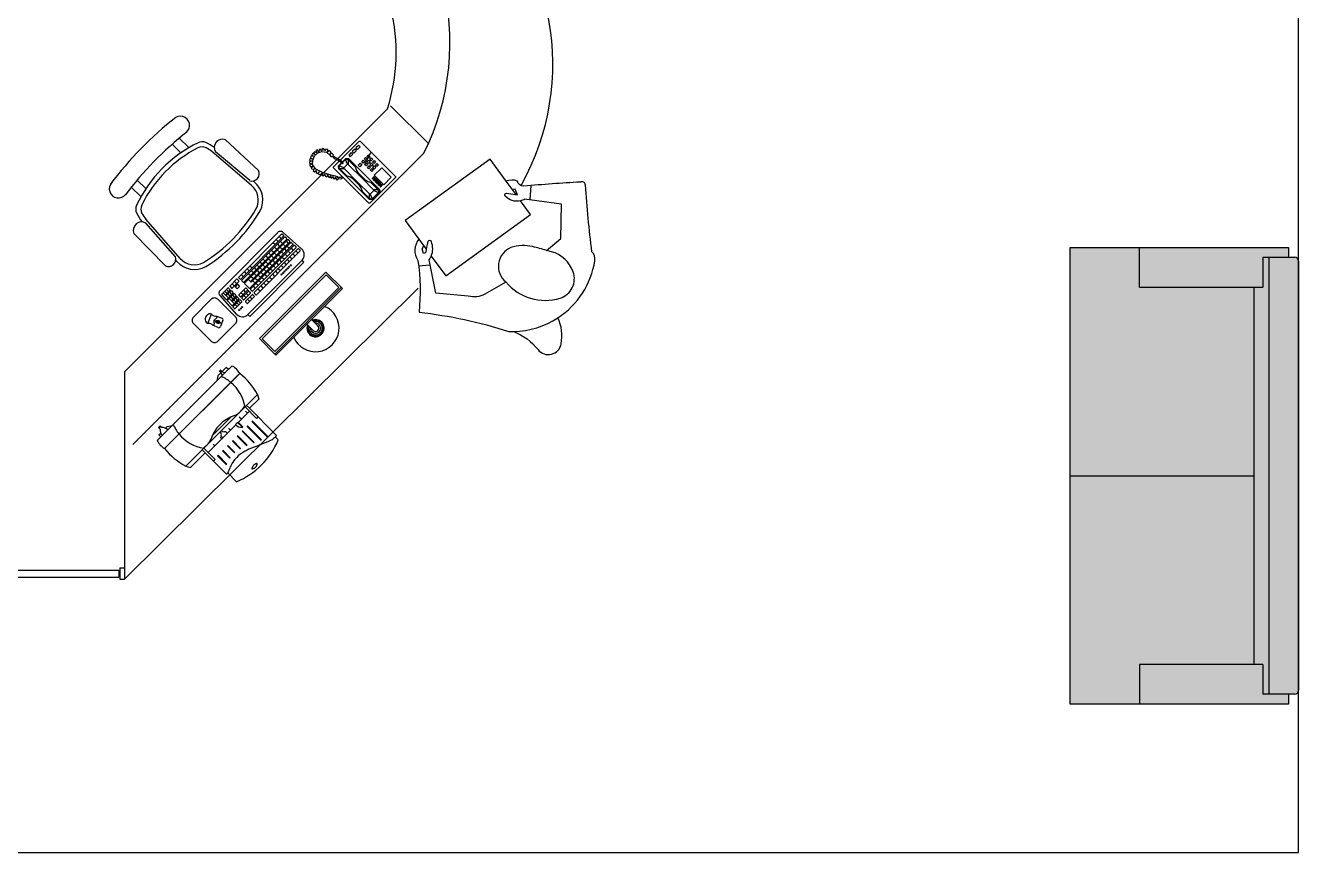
# Model space of a CAD drawing. Header units: inches. Extents: x -55 to 600, y -103 to 167.
# Drawn here: x 424.05 to 429.63, y 40.9 to 44.52 of the extents above; entities that cross this region are included whole.
import ezdxf

# ---------------------------------------------------------------- set-up
doc = ezdxf.new("R2010")
doc.units = ezdxf.units.IN
doc.header["$MEASUREMENT"] = 0
for name, color, linetype in [('AI-Hatch mob', 254, 'Continuous'), ('AI-Mob', 2, 'Continuous'), ('ARREDI_attrezzature', 175, 'Continuous')]:
    doc.layers.add(name, color=color, linetype=linetype)

# ---------------------------------------------------------------- blocks, each defined once
blk = doc.blocks.new('SOF200X100')
at = {"layer": 'AI-Hatch mob'}
for color, points in [(31, [(0.1304, 0.9565), (0.0174, 0.9565, 0.414214), (0, 0.9391), (0, -0.9391, 0.414214), (0.0174, -0.9565), (0.1304, -0.9565)]), (31, [(0.6957, 1), (0.0435, 1), (0.0435, 0.9565), (0.1565, 0.9565), (0.1565, 0.8261), (0.6957, 0.8261)]), (31, [(0.1957, 0.8261), (0.1565, 0.8261), (0.1565, 0.9565), (0.1304, 0.9565), (0.1304, -0.9565), (0.1565, -0.9565), (0.1565, -0.8261), (0.1957, -0.8261)]), (254, [(1, 0.8261), (1, 1), (0.6957, 1), (0.6957, 0.8261), (0.1957, 0.8261), (0.1957, 0), (1, 0)]), (254, [(1, 0), (0.1957, 0), (0.1957, -0.8261), (0.6957, -0.8261), (0.6957, -1), (1, -1), (1, -0.8261)]), (31, [(0.6957, -0.8261), (0.1565, -0.8261), (0.1565, -0.9565), (0.0435, -0.9565), (0.0435, -1), (0.6957, -1)])]:
    blk.add_hatch(color=color, dxfattribs=at).paths.add_polyline_path(points)
for p, q in [((0.0174, 0.9565), (0.1565, 0.9565)), ((0.0435, 0.9565), (0.0435, 1)), ((0.0435, 1), (1, 1)), ((0.1304, -0.9565), (0.1304, 0.9565)), ((0.1565, 0.8261), (0.1565, 0.9565)), ((0.6957, 0.8261), (0.6957, 1)), ((1, 1), (1, 0.8261)), ((0, -0.9391), (0, 0.9391)), ((0.1565, 0.8261), (0.6957, 0.8261)), ((0.1957, -0.8261), (0.1957, 0.8261)), ((1, 0.8261), (1, -0.8261)), ((1, 0), (0.1957, 0)), ((0.1565, -0.9565), (0.1565, -0.8261)), ((0.6957, -0.8261), (0.1565, -0.8261)), ((0.6957, -0.8261), (0.6957, -1)), ((1, -0.8261), (1, -1)), ((0.1565, -0.9565), (0.0174, -0.9565)), ((0.0435, -1), (0.0435, -0.9565)), ((1, -1), (0.0435, -1))]:
    blk.add_line(p, q)
for centre, start, end in [((0.0174, 0.9391), 90, 180), ((0.0174, -0.9391), 180, 270)]:
    blk.add_arc(centre, 0.0174, start, end)
blk = doc.blocks.new('hgfhgd')
at = {"layer": 'ARREDI_attrezzature', "linetype": 'ByBlock'}
h = blk.add_hatch(dxfattribs=at)
h.set_pattern_fill('HEX', color=256, scale=0.01907, angle=405, style=0)
h.set_pattern_definition([(90.04306, (319.247928, -13.3651094), (0.0041287445, 3.1028e-06), [0.0023837324, -0.0047674648]), (330.04306, (319.247928, -13.3651094), (-0.0020616851, -0.003577149), [0.0023837324, -0.0047674648]), (30.04306, (319.2479264, -13.3627257), (0.0020670594, -0.0035740462), [0.0023837324, -0.0047674648])])
edge = h.paths.add_edge_path()
edge.add_line((314.4241, -3.4693), (314.4301, -3.4753))
edge.add_ellipse((314.4589, -3.4834), major_axis=(-0.0211, -0.0211), ratio=1, start_angle=-60.6426, end_angle=240.7287)
edge.add_line((314.4508, -3.4546), (314.4448, -3.4486))
edge.add_ellipse((314.4589, -3.4834), major_axis=(-0.0265, -0.0265), ratio=1, start_angle=-66.9988, end_angle=247.085, ccw=False)
for p, q in [((313.622, -3.675), (313.622, -4.5828)), ((312.8043, -4.5428), (313.597, -4.5428)), ((313.597, -4.5428), (313.597, -4.5728)), ((313.602, -4.5328), (313.602, -4.5828)), ((313.602, -4.5328), (313.622, -4.5328)), ((312.8043, -4.5728), (313.597, -4.5728)), ((313.602, -4.5828), (313.622, -4.5828))]:
    blk.add_line(p, q)
for centre, radius, start, end in [((314.4138, -2.3272), 1.0841, 330.8279, 49.6171), ((313.9634, -2.2328), 1.0841, 333.4698, 14.8088), ((313.9922, -2.2767), 0.8197, 342.5327, 13.6211), ((313.7295, -2.2328), 1.0841, 330.8279, 333.7862)]:
    blk.add_arc(centre, radius, start, end)
for p, q in [((314.7741, -2.5227), (313.622, -3.675)), ((314.7874, -2.5094), (314.9532, -2.6751)), ((313.904, -2.6929), (313.8615, -2.6514)), ((314.2092, -2.7926), (314.0647, -2.6586)), ((314.566, -2.7482), (314.6502, -2.6642)), ((314.6502, -2.6642), (314.6547, -2.6642)), ((314.6547, -2.6642), (314.8095, -2.8192)), ((314.9334, -2.717), (313.6586, -3.9919)), ((313.8694, -2.7151), (313.8311, -2.6776)), ((314.1783, -2.8588), (314.0029, -2.7082)), ((314.1706, -2.8374), (314.0205, -2.7119)), ((314.4385, -2.7309), (314.4366, -2.7364)), ((314.4482, -2.7303), (314.4385, -2.7309)), ((314.4455, -2.7184), (314.4423, -2.7239)), ((314.4423, -2.7239), (314.4482, -2.7303)), ((314.4553, -2.7232), (314.4455, -2.7184)), ((314.4464, -2.7475), (314.4539, -2.7287)), ((314.4546, -2.7116), (314.4503, -2.715)), ((314.4503, -2.715), (314.4553, -2.7232)), ((314.4539, -2.7287), (314.4687, -2.7162)), ((314.4635, -2.7151), (314.4546, -2.7116)), ((314.4664, -2.7026), (314.4603, -2.706)), ((314.4603, -2.706), (314.4635, -2.7151)), ((314.4732, -2.7107), (314.4664, -2.7026)), ((314.4687, -2.7162), (314.4871, -2.7105)), ((314.4742, -2.7007), (314.4732, -2.7107)), ((314.4812, -2.6992), (314.4742, -2.7007)), ((314.4864, -2.7062), (314.4812, -2.6992)), ((314.4878, -2.6971), (314.4864, -2.7062)), ((314.4871, -2.7105), (314.5066, -2.7128)), ((314.4953, -2.6978), (314.4878, -2.6971)), ((314.4985, -2.7074), (314.4953, -2.6978)), ((314.5039, -2.6992), (314.4985, -2.7074)), ((314.5121, -2.7015), (314.5039, -2.6992)), ((314.5066, -2.7128), (314.5221, -2.726)), ((314.5107, -2.7128), (314.5121, -2.7015)), ((314.5187, -2.7063), (314.5107, -2.7128)), ((314.5253, -2.7119), (314.5187, -2.7063)), ((314.5221, -2.726), (314.5264, -2.7322)), ((314.5228, -2.7222), (314.5253, -2.7119)), ((314.5305, -2.7167), (314.5228, -2.7222)), ((314.5264, -2.7322), (314.5334, -2.731)), ((314.5355, -2.7226), (314.5305, -2.7167)), ((314.5334, -2.731), (314.5391, -2.7372)), ((314.5355, -2.7276), (314.5355, -2.7226)), ((314.5375, -2.7283), (314.5355, -2.7276)), ((314.5432, -2.7345), (314.5375, -2.7283)), ((314.6154, -2.7146), (314.6041, -2.7258)), ((314.6041, -2.7258), (314.6109, -2.7326)), ((314.6109, -2.7326), (314.6221, -2.7214)), ((314.6221, -2.7214), (314.6154, -2.7146)), ((314.6311, -2.6989), (314.6199, -2.7101)), ((314.6199, -2.7101), (314.6266, -2.7169)), ((314.6266, -2.7169), (314.6378, -2.7057)), ((314.6378, -2.7057), (314.6311, -2.6989)), ((314.6468, -2.6832), (314.6356, -2.6944)), ((314.6356, -2.6944), (314.6423, -2.7012)), ((314.6423, -2.7012), (314.6536, -2.69)), ((314.6536, -2.69), (314.6468, -2.6832)), ((314.6838, -2.7315), (314.6906, -2.7248)), ((314.6906, -2.7383), (314.6838, -2.7315)), ((314.6906, -2.7248), (314.6973, -2.7315)), ((314.6973, -2.7315), (314.6906, -2.7383)), ((314.4328, -2.7552), (314.4325, -2.7609)), ((314.4325, -2.7609), (314.4418, -2.7639)), ((314.4419, -2.7516), (314.4328, -2.7552)), ((314.4335, -2.7414), (314.433, -2.7482)), ((314.433, -2.7482), (314.4419, -2.7516)), ((314.4418, -2.7639), (314.4332, -2.7684)), ((314.4332, -2.7684), (314.4359, -2.7748)), ((314.4441, -2.7425), (314.4335, -2.7414)), ((314.4359, -2.7748), (314.4475, -2.7755)), ((314.4366, -2.7364), (314.4441, -2.7425)), ((314.4475, -2.7755), (314.4402, -2.7823)), ((314.4402, -2.7823), (314.4439, -2.7877)), ((314.4439, -2.7877), (314.4532, -2.7853)), ((314.4462, -2.7673), (314.4464, -2.7475)), ((314.46, -2.7875), (314.4462, -2.7673)), ((314.4532, -2.7853), (314.4482, -2.7943)), ((314.5379, -2.7763), (314.5621, -2.7521)), ((314.5379, -2.7808), (314.5379, -2.7763)), ((314.6926, -2.9358), (314.5379, -2.7808)), ((314.5391, -2.7372), (314.5453, -2.742)), ((314.5566, -2.7424), (314.5432, -2.7345)), ((314.5453, -2.742), (314.5587, -2.7499)), ((314.5707, -2.7511), (314.5566, -2.7424)), ((314.5587, -2.7499), (314.5675, -2.7556)), ((314.5592, -2.773), (314.5723, -2.7598)), ((314.5603, -2.7853), (314.5592, -2.773)), ((314.5626, -2.7718), (314.5603, -2.7786)), ((314.5603, -2.7786), (314.5637, -2.7842)), ((314.6949, -2.9201), (314.5603, -2.7853)), ((314.5736, -2.7609), (314.5626, -2.7718)), ((314.5828, -2.7808), (314.5626, -2.7718)), ((314.5637, -2.7842), (314.594, -2.8145)), ((314.5637, -2.7842), (314.5839, -2.7842)), ((314.5675, -2.7556), (314.5772, -2.764)), ((314.5805, -2.7606), (314.5707, -2.7511)), ((314.576, -2.7562), (314.5918, -2.7404)), ((314.5895, -2.7449), (314.5771, -2.7573)), ((314.5772, -2.764), (314.5805, -2.7606)), ((314.5828, -2.7808), (314.5985, -2.7651)), ((314.5839, -2.7842), (314.5828, -2.7808)), ((314.6444, -2.8449), (314.5839, -2.7842)), ((314.5895, -2.7449), (314.5963, -2.7427)), ((314.5985, -2.7651), (314.5895, -2.7449)), ((314.5918, -2.7404), (314.603, -2.7404)), ((314.5963, -2.7427), (314.6019, -2.7461)), ((314.6019, -2.7663), (314.5985, -2.7651)), ((314.6019, -2.7461), (314.6322, -2.7764)), ((314.6019, -2.7461), (314.6019, -2.7663)), ((314.6624, -2.8269), (314.6019, -2.7663)), ((314.603, -2.7404), (314.7387, -2.8764)), ((314.6322, -2.7764), (314.6355, -2.7842)), ((314.6355, -2.7842), (314.6377, -2.7932)), ((314.6456, -2.7697), (314.6546, -2.7607)), ((314.6524, -2.7764), (314.6456, -2.7697)), ((314.6613, -2.7674), (314.6524, -2.7764)), ((314.6546, -2.7607), (314.6613, -2.7674)), ((314.6614, -2.754), (314.6681, -2.7472)), ((314.6681, -2.7607), (314.6614, -2.754)), ((314.6681, -2.7472), (314.6748, -2.754)), ((314.6748, -2.754), (314.6681, -2.7607)), ((314.6726, -2.7427), (314.6793, -2.736)), ((314.6793, -2.7495), (314.6726, -2.7427)), ((314.6737, -2.7663), (314.6804, -2.7596)), ((314.6804, -2.7731), (314.6737, -2.7663)), ((314.6793, -2.736), (314.6861, -2.7428)), ((314.6861, -2.7428), (314.6793, -2.7495)), ((314.6804, -2.7596), (314.6872, -2.7663)), ((314.6872, -2.7663), (314.6804, -2.7731)), ((314.6849, -2.7551), (314.6917, -2.7484)), ((314.6917, -2.7619), (314.6849, -2.7551)), ((314.686, -2.7787), (314.6928, -2.772)), ((314.6928, -2.7854), (314.686, -2.7787)), ((314.6917, -2.7484), (314.6984, -2.7551)), ((314.6984, -2.7551), (314.6917, -2.7619)), ((314.6928, -2.772), (314.6995, -2.7787)), ((314.6995, -2.7787), (314.6928, -2.7854)), ((314.6962, -2.7439), (314.7029, -2.7372)), ((314.7029, -2.7506), (314.6962, -2.7439)), ((314.6973, -2.7675), (314.704, -2.7607)), ((314.704, -2.7742), (314.6973, -2.7675)), ((314.6984, -2.791), (314.7051, -2.7843)), ((314.7029, -2.7372), (314.7096, -2.7439)), ((314.7096, -2.7439), (314.7029, -2.7506)), ((314.704, -2.7607), (314.7107, -2.7675)), ((314.7107, -2.7675), (314.704, -2.7742)), ((314.7051, -2.7843), (314.7118, -2.7911)), ((314.7085, -2.7563), (314.7152, -2.7495)), ((314.7152, -2.763), (314.7085, -2.7563)), ((314.7096, -2.7798), (314.7163, -2.7731)), ((314.7163, -2.7866), (314.7096, -2.7798)), ((314.7152, -2.7495), (314.722, -2.7563)), ((314.722, -2.7563), (314.7152, -2.763)), ((314.7163, -2.7731), (314.7231, -2.7798)), ((314.7231, -2.7798), (314.7163, -2.7866)), ((314.7163, -2.8135), (314.7489, -2.781)), ((314.7208, -2.7686), (314.7276, -2.7619)), ((314.7276, -2.7754), (314.7208, -2.7686)), ((314.7276, -2.7619), (314.7343, -2.7686)), ((314.7343, -2.7686), (314.7276, -2.7754)), ((314.7489, -2.781), (314.7904, -2.8226)), ((313.7157, -2.8724), (313.6774, -2.835)), ((314.191, -2.8434), (314.1854, -2.8387)), ((314.191, -2.8434), (314.1855, -2.8386)), ((314.4482, -2.7943), (314.455, -2.7989)), ((314.455, -2.7989), (314.4611, -2.7928)), ((314.4889, -2.8014), (314.46, -2.7875)), ((314.4611, -2.7928), (314.4609, -2.8021)), ((314.4609, -2.8021), (314.4677, -2.8057)), ((314.4677, -2.8057), (314.4748, -2.7982)), ((314.4748, -2.7982), (314.4707, -2.8073)), ((314.4707, -2.8073), (314.4795, -2.8121)), ((314.4795, -2.8121), (314.4857, -2.8046)), ((314.4857, -2.8046), (314.4882, -2.8153)), ((314.4882, -2.8153), (314.4943, -2.8164)), ((314.5093, -2.8074), (314.4889, -2.8014)), ((314.4943, -2.8164), (314.4989, -2.8083)), ((314.4989, -2.8083), (314.5016, -2.8178)), ((314.5016, -2.8178), (314.5088, -2.8201)), ((314.5088, -2.8201), (314.5129, -2.8119)), ((314.5104, -2.8099), (314.5093, -2.8074)), ((314.5125, -2.8087), (314.5104, -2.8099)), ((314.5266, -2.8133), (314.5125, -2.8087)), ((314.5129, -2.8119), (314.5141, -2.8212)), ((314.5141, -2.8212), (314.5213, -2.824)), ((314.5213, -2.824), (314.5248, -2.8151)), ((314.5248, -2.8151), (314.5252, -2.8251)), ((314.5252, -2.8251), (314.5307, -2.8269)), ((314.5461, -2.8183), (314.5266, -2.8133)), ((314.5307, -2.8269), (314.5352, -2.8183)), ((314.5352, -2.8183), (314.5382, -2.8285)), ((314.5382, -2.8285), (314.5434, -2.8301)), ((314.5434, -2.8301), (314.5475, -2.8224)), ((314.557, -2.8211), (314.5461, -2.8183)), ((314.5475, -2.8224), (314.5497, -2.832)), ((314.5497, -2.832), (314.5532, -2.8336)), ((314.5532, -2.8336), (314.5563, -2.8317)), ((314.5563, -2.8317), (314.5607, -2.8279)), ((314.5566, -2.8261), (314.557, -2.8211)), ((314.5588, -2.8238), (314.5566, -2.8261)), ((314.5616, -2.8238), (314.5588, -2.8238)), ((314.5607, -2.8279), (314.5682, -2.829)), ((314.5666, -2.8229), (314.5616, -2.8238)), ((314.5709, -2.8222), (314.5666, -2.8229)), ((314.5682, -2.829), (314.5725, -2.8279)), ((314.576, -2.819), (314.5709, -2.8222)), ((314.5725, -2.8279), (314.5793, -2.8224)), ((314.594, -2.8145), (314.6018, -2.8179)), ((314.6018, -2.8179), (314.6108, -2.8201)), ((314.6108, -2.8201), (314.6198, -2.8269)), ((314.6198, -2.8269), (314.6411, -2.8482)), ((314.6377, -2.7932), (314.6445, -2.8022)), ((314.6445, -2.8022), (314.6658, -2.8236)), ((314.6624, -2.8269), (314.7129, -2.8775)), ((314.677, -2.8348), (314.6658, -2.8236)), ((314.686, -2.8415), (314.677, -2.8348)), ((314.695, -2.8438), (314.686, -2.8415)), ((314.8095, -2.8237), (314.6971, -2.9358)), ((314.7051, -2.7978), (314.6984, -2.791)), ((314.7118, -2.7911), (314.7051, -2.7978)), ((314.7152, -2.8191), (314.7062, -2.8281)), ((314.7062, -2.8281), (314.7096, -2.8315)), ((314.7096, -2.8315), (314.7185, -2.8225)), ((314.7219, -2.8259), (314.7129, -2.8348)), ((314.7129, -2.8348), (314.7163, -2.8382)), ((314.7185, -2.8225), (314.7152, -2.8191)), ((314.7578, -2.8551), (314.7163, -2.8135)), ((314.7163, -2.8382), (314.7253, -2.8292)), ((314.7286, -2.8326), (314.7196, -2.8416)), ((314.7196, -2.8416), (314.723, -2.8449)), ((314.7253, -2.8292), (314.7219, -2.8259)), ((314.723, -2.8449), (314.732, -2.836)), ((314.7354, -2.8393), (314.7264, -2.8483)), ((314.732, -2.836), (314.7286, -2.8326)), ((314.7297, -2.8517), (314.7387, -2.8427)), ((314.7387, -2.8427), (314.7354, -2.8393)), ((314.7904, -2.8226), (314.7578, -2.8551)), ((314.8095, -2.8192), (314.8095, -2.8237)), ((313.6944, -2.9075), (313.6519, -2.866)), ((314.6523, -2.8595), (314.6411, -2.8482)), ((314.6444, -2.8449), (314.6949, -2.8954)), ((314.659, -2.8685), (314.6523, -2.8595)), ((314.6612, -2.8774), (314.659, -2.8685)), ((314.6646, -2.8853), (314.6612, -2.8774)), ((314.6949, -2.9156), (314.6646, -2.8853)), ((314.6949, -2.8954), (314.6983, -2.8966)), ((314.6949, -2.9156), (314.6949, -2.8954)), ((314.7028, -2.8472), (314.695, -2.8438)), ((314.6983, -2.8966), (314.714, -2.8809)), ((314.6983, -2.8966), (314.7072, -2.9168)), ((314.7331, -2.8775), (314.7028, -2.8472)), ((314.7398, -2.8865), (314.7061, -2.9201)), ((314.7342, -2.8899), (314.7072, -2.9168)), ((314.7129, -2.8775), (314.714, -2.8809)), ((314.7331, -2.8775), (314.7129, -2.8775)), ((314.714, -2.8809), (314.7342, -2.8899)), ((314.7264, -2.8483), (314.7297, -2.8517)), ((314.7421, -2.8461), (314.7331, -2.8551)), ((314.7331, -2.8551), (314.7365, -2.8584)), ((314.7364, -2.8831), (314.7331, -2.8775)), ((314.7342, -2.8899), (314.7364, -2.8831)), ((314.7365, -2.8584), (314.7455, -2.8495)), ((314.7387, -2.8764), (314.7398, -2.8865)), ((314.7488, -2.8528), (314.7398, -2.8618)), ((314.7398, -2.8618), (314.7432, -2.8652)), ((314.7455, -2.8495), (314.7421, -2.8461)), ((314.7432, -2.8652), (314.7522, -2.8562)), ((314.7522, -2.8562), (314.7488, -2.8528)), ((314.6971, -2.9358), (314.6926, -2.9358)), ((314.7005, -2.919), (314.6949, -2.9156)), ((314.7061, -2.9201), (314.6949, -2.9201)), ((314.7072, -2.9168), (314.7005, -2.919)), ((313.8667, -3.1779), (313.7155, -3.0059)), ((313.8451, -3.1707), (313.7161, -3.0235)), ((314.2931, -3.0642), (314.0409, -3.3176)), ((314.3985, -3.1375), (314.3165, -3.0642)), ((313.8012, -3.2103), (313.6638, -3.069)), ((314.3093, -3.072), (314.1224, -3.2598)), ((314.3191, -3.0809), (314.1318, -3.2691)), ((314.323, -3.0842), (314.1354, -3.2727)), ((314.3327, -3.0931), (314.1447, -3.282)), ((314.3366, -3.0964), (314.1483, -3.2856)), ((314.36, -3.1175), (314.1706, -3.3078)), ((314.3463, -3.1053), (314.1738, -3.2787)), ((314.3639, -3.1207), (314.1742, -3.3113)), ((314.3503, -3.1085), (314.1774, -3.2822)), ((314.2738, -3.1077), (314.2831, -3.1171)), ((314.2865, -3.0949), (314.2959, -3.1043)), ((314.2916, -3.1157), (314.301, -3.125)), ((314.2994, -3.082), (314.3088, -3.0913)), ((314.3044, -3.1029), (314.3137, -3.1122)), ((314.319, -3.0782), (314.3119, -3.0719)), ((314.3173, -3.1158), (314.3267, -3.1251)), ((314.3326, -3.0904), (314.3255, -3.0841)), ((314.3302, -3.1028), (314.3396, -3.1121)), ((314.3463, -3.1026), (314.3392, -3.0963)), ((314.3599, -3.1148), (314.3528, -3.1085)), ((314.3735, -3.127), (314.3665, -3.1206)), ((314.3736, -3.1297), (314.1835, -3.3206)), ((314.3814, -3.1354), (314.1903, -3.3274)), ((314.3911, -3.1443), (314.1997, -3.3367)), ((314.2407, -3.1669), (314.25, -3.1762)), ((314.2534, -3.1541), (314.2628, -3.1634)), ((314.2661, -3.1413), (314.2755, -3.1506)), ((314.2663, -3.167), (314.2757, -3.1763)), ((314.2789, -3.1285), (314.2882, -3.1378)), ((314.2791, -3.1542), (314.2884, -3.1635)), ((314.2843, -3.1748), (314.2937, -3.1841)), ((314.2918, -3.1414), (314.3012, -3.1507)), ((314.2971, -3.162), (314.3064, -3.1713)), ((314.3046, -3.1286), (314.3139, -3.1379)), ((314.3098, -3.1492), (314.3192, -3.1585)), ((314.3131, -3.1718), (314.3225, -3.1811)), ((314.3225, -3.1364), (314.3319, -3.1457)), ((314.3258, -3.159), (314.3352, -3.1683)), ((314.3353, -3.1236), (314.3446, -3.1329)), ((314.3386, -3.1462), (314.3479, -3.1555)), ((314.3466, -3.1704), (314.3559, -3.1797)), ((314.3515, -3.1332), (314.3608, -3.1425)), ((314.3593, -3.1576), (314.3687, -3.1669)), ((314.3722, -3.1446), (314.3816, -3.1539)), ((314.3911, -3.1416), (314.384, -3.1353)), ((313.8516, -3.1909), (313.8467, -3.1854)), ((314.1591, -3.2229), (314.1685, -3.2323)), ((314.3999, -3.1854), (314.1626, -3.4238)), ((314.4083, -3.1937), (314.1709, -3.4322)), ((314.1718, -3.2101), (314.1812, -3.2195)), ((314.177, -3.2309), (314.1863, -3.2402)), ((314.1897, -3.2181), (314.1991, -3.2274)), ((314.2024, -3.2053), (314.2118, -3.2146)), ((314.2026, -3.231), (314.212, -3.2403)), ((314.2152, -3.1925), (314.2245, -3.2018)), ((314.2154, -3.2182), (314.2247, -3.2275)), ((314.2279, -3.1797), (314.2373, -3.189)), ((314.2281, -3.2054), (314.2375, -3.2147)), ((314.2334, -3.226), (314.2427, -3.2353)), ((314.2409, -3.1926), (314.2502, -3.2019)), ((314.2461, -3.2132), (314.2555, -3.2225)), ((314.2536, -3.1798), (314.263, -3.1891)), ((314.2588, -3.2004), (314.2682, -3.2097)), ((314.2621, -3.223), (314.2715, -3.2323)), ((314.2716, -3.1876), (314.2809, -3.1969)), ((314.2749, -3.2102), (314.2842, -3.2195)), ((314.2876, -3.1974), (314.297, -3.2067)), ((314.2956, -3.2216), (314.305, -3.2309)), ((314.3004, -3.1846), (314.3097, -3.1939)), ((314.3084, -3.2088), (314.3177, -3.2181)), ((314.3211, -3.196), (314.3305, -3.2053)), ((314.3339, -3.1832), (314.3432, -3.1925)), ((314.4083, -3.1937), (314.3999, -3.1854)), ((314.113, -3.2692), (314.0843, -3.2981)), ((314.0934, -3.2889), (314.1028, -3.2983)), ((314.1224, -3.2785), (314.0936, -3.3074)), ((314.1039, -3.2784), (314.1132, -3.2877)), ((314.1157, -3.2692), (314.1224, -3.2759)), ((314.1224, -3.2624), (314.1291, -3.2691)), ((314.1336, -3.2485), (314.143, -3.2579)), ((314.1354, -3.2753), (314.1421, -3.282)), ((314.1464, -3.2357), (314.1557, -3.2451)), ((314.1483, -3.2882), (314.168, -3.3078)), ((314.1642, -3.2437), (314.1736, -3.253)), ((314.1644, -3.2694), (314.1774, -3.2822)), ((314.1772, -3.2566), (314.1865, -3.2659)), ((314.1841, -3.2755), (314.1934, -3.2848)), ((314.1899, -3.2438), (314.1993, -3.2531)), ((314.1951, -3.2644), (314.2045, -3.2737)), ((314.1984, -3.287), (314.2078, -3.2963)), ((314.2079, -3.2516), (314.2172, -3.2609)), ((314.2112, -3.2742), (314.2205, -3.2835)), ((314.504, -3.2374), (314.213, -3.5289)), ((314.2206, -3.2388), (314.23, -3.2481)), ((314.2239, -3.2614), (314.2333, -3.2707)), ((314.5052, -3.2494), (314.2249, -3.5301)), ((314.2319, -3.2856), (314.2413, -3.2949)), ((314.2367, -3.2486), (314.246, -3.2579)), ((314.2447, -3.2728), (314.254, -3.2821)), ((314.2494, -3.2358), (314.2588, -3.2451)), ((314.2574, -3.26), (314.2668, -3.2693)), ((314.2702, -3.2472), (314.2795, -3.2565)), ((314.2829, -3.2344), (314.2922, -3.2437)), ((314.5765, -3.3098), (314.504, -3.2374)), ((314.5613, -3.3054), (314.5052, -3.2494)), ((314.9077, -3.3084), (313.622, -4.5828)), ((314.1147, -3.4227), (314.041, -3.3409)), ((314.0673, -3.357), (314.0487, -3.3364)), ((314.0749, -3.3076), (314.0488, -3.3338)), ((314.0547, -3.3279), (314.077, -3.35)), ((314.0619, -3.3207), (314.0712, -3.33)), ((314.0842, -3.3169), (314.064, -3.3372)), ((314.0878, -3.3205), (314.0676, -3.3407)), ((314.069, -3.3134), (314.0784, -3.3228)), ((314.0972, -3.3298), (314.07, -3.3571)), ((314.1008, -3.3333), (314.0733, -3.361)), ((314.0748, -3.3335), (314.0842, -3.3428)), ((314.0775, -3.3076), (314.0842, -3.3142)), ((314.082, -3.3263), (314.0913, -3.3356)), ((314.0843, -3.3008), (314.091, -3.3075)), ((314.1101, -3.3426), (314.0899, -3.3629)), ((314.0905, -3.3204), (314.0972, -3.3271)), ((314.0949, -3.3392), (314.1043, -3.3485)), ((314.1034, -3.3333), (314.1101, -3.34)), ((314.1155, -3.2926), (314.1077, -3.3005)), ((314.1077, -3.3031), (314.1144, -3.3098)), ((314.1249, -3.3019), (314.117, -3.3098)), ((314.1181, -3.2926), (314.1249, -3.2993)), ((314.1519, -3.3079), (314.1231, -3.3368)), ((314.1231, -3.3394), (314.1298, -3.3461)), ((314.1322, -3.3276), (314.1416, -3.3369)), ((314.1612, -3.3172), (314.1324, -3.3461)), ((314.1648, -3.3208), (314.136, -3.3497)), ((314.1427, -3.3171), (314.1521, -3.3264)), ((314.1452, -3.3405), (314.1545, -3.3498)), ((314.1742, -3.3301), (314.1454, -3.359)), ((314.1809, -3.3368), (314.1522, -3.3657)), ((314.1545, -3.3079), (314.1612, -3.3145)), ((314.1556, -3.3299), (314.165, -3.3393)), ((314.1674, -3.3207), (314.1741, -3.3274)), ((314.1742, -3.314), (314.1809, -3.3206)), ((314.1836, -3.3368), (314.1903, -3.3435)), ((314.1857, -3.2998), (314.1951, -3.3091)), ((314.1903, -3.33), (314.197, -3.3367)), ((314.2065, -3.3112), (314.2158, -3.3205)), ((314.2192, -3.2984), (314.2285, -3.3077)), ((314.5718, -3.3051), (314.2808, -3.5966)), ((314.5613, -3.3054), (314.281, -3.586)), ((314.5765, -3.3098), (314.2854, -3.6012)), ((314.0918, -3.3842), (314.0732, -3.3635)), ((314.0806, -3.3536), (314.1029, -3.3758)), ((314.0877, -3.3464), (314.0971, -3.3557)), ((314.1137, -3.3462), (314.0935, -3.3665)), ((314.1231, -3.3555), (314.0945, -3.3842)), ((314.1266, -3.3591), (314.0977, -3.3881)), ((314.104, -3.3977), (314.0977, -3.3907)), ((314.1007, -3.3593), (314.11, -3.3686)), ((314.1065, -3.3794), (314.1158, -3.3887)), ((314.136, -3.3684), (314.1067, -3.3978)), ((314.1078, -3.3521), (314.1172, -3.3614)), ((314.1136, -3.3722), (314.123, -3.3815)), ((314.1163, -3.3462), (314.123, -3.3529)), ((314.1208, -3.365), (314.1301, -3.3743)), ((314.1293, -3.3591), (314.136, -3.3658)), ((314.136, -3.3523), (314.1427, -3.359)), ((314.1522, -3.3684), (314.1589, -3.375)), ((314.1613, -3.3565), (314.1707, -3.3658)), ((314.1903, -3.3461), (314.1615, -3.375)), ((314.1718, -3.346), (314.1811, -3.3553)), ((313.9872, -3.4631), (314.0031, -3.4215)), ((314.0223, -3.4527), (314.0137, -3.4494)), ((314.0269, -3.4307), (314.0489, -3.4391)), ((314.0532, -3.4487), (314.0426, -3.4764)), ((314.1709, -3.4322), (314.1626, -3.4238)), ((314.4692, -3.473), (314.4413, -3.4451)), ((314.033, -3.4807), (314.011, -3.4722)), ((314.0479, -3.4626), (314.0394, -3.4593)), ((314.4206, -3.4659), (314.4485, -3.4937)), ((314.2854, -3.6012), (314.213, -3.5289)), ((314.281, -3.586), (314.2249, -3.5301)), ((314.0442, -3.679), (314.0315, -3.6917)), ((314.0421, -3.6715), (314.0397, -3.6739)), ((314.0407, -3.67), (314.046, -3.6754)), ((314.0433, -3.6726), (314.0411, -3.6748)), ((314.0412, -3.6695), (314.0465, -3.6749)), ((314.0444, -3.6737), (314.0422, -3.6759)), ((314.045, -3.6685), (314.0426, -3.6709)), ((314.0489, -3.6725), (314.0436, -3.6778)), ((314.0436, -3.6778), (314.0506, -3.691)), ((314.046, -3.6699), (314.0438, -3.6721)), ((314.047, -3.6711), (314.0449, -3.6732)), ((314.0489, -3.6725), (314.0622, -3.6795)), ((314.0682, -3.655), (314.0501, -3.6731)), ((314.0618, -3.6793), (314.0922, -3.6489)), ((314.0771, -3.6639), (314.0682, -3.655)), ((313.766, -3.9746), (314.0504, -3.6906)), ((313.7973, -4.0098), (314.1267, -3.6808)), ((313.7981, -4.0106), (314.1275, -3.6816)), ((314.0315, -3.6917), (314.0264, -3.7145)), ((314.0622, -3.6795), (314.0506, -3.691)), ((314.2045, -3.7739), (313.8909, -4.0871)), ((314.2045, -3.7739), (314.2101, -3.7941)), ((314.15, -3.8283), (314.1997, -3.878)), ((314.157, -3.8213), (314.1699, -3.8342)), ((314.1634, -3.8278), (314.2882, -3.9527)), ((314.2101, -3.7941), (314.1699, -3.8342)), ((314.0893, -3.8717), (314.0053, -3.9556)), ((314.1177, -3.8958), (314.1085, -3.905)), ((314.169, -3.8473), (314.1208, -3.8954)), ((314.1343, -3.8819), (314.1247, -3.8723)), ((314.1607, -3.8555), (314.1525, -3.8472)), ((314.2067, -3.8711), (314.1997, -3.878)), ((313.7783, -3.911), (313.7706, -3.9186)), ((313.7706, -3.9186), (313.7778, -3.9258)), ((313.7722, -3.9507), (313.7807, -3.9422)), ((313.7811, -3.9596), (313.7722, -3.9507)), ((313.7855, -3.9182), (313.7783, -3.911)), ((313.8018, -3.9211), (313.8089, -3.914)), ((313.8089, -3.914), (313.8318, -3.909)), ((314.1096, -3.9066), (313.9881, -4.028)), ((314.0863, -3.9298), (314.0776, -3.9211)), ((313.9691, -4.009), (314.0188, -4.0587)), ((314.0172, -3.9988), (314.0103, -3.9919)), ((314.0488, -3.9673), (314.0415, -3.9599)), ((314.2827, -3.9595), (314.2957, -3.9725)), ((313.9111, -4.0927), (313.975, -4.0289)), ((313.9621, -4.0159), (314.0687, -4.1226)), ((313.9621, -4.0159), (313.975, -4.0289)), ((313.9811, -4.0349), (313.9811, -4.0349)), ((314.0118, -4.0657), (314.0188, -4.0587)), ((313.8909, -4.0871), (313.9111, -4.0927)), ((314.0743, -4.1171), (314.1125, -4.1554))]:
    blk.add_line(p, q, dxfattribs=at)
for points in [[(315.294, -2.8397), (315.2238, -2.7433), (314.8519, -3.0115)], [(315.3367, -2.8984), (315.294, -2.8397)], [(315.3984, -2.9218), (315.4036, -2.8586)], [(314.9655, -3.1676), (315.029, -3.2548), (315.3997, -2.985), (315.3565, -2.9257)], [(314.8519, -3.0115), (314.9119, -3.094)], [(314.9119, -3.094), (314.9436, -3.1377)], [(314.9407, -3.1528), (314.931, -3.1562), (314.9255, -3.1361), (314.9327, -3.1226)], [(314.9101, -3.2097), (314.9609, -3.206)]]:
    blk.add_lwpolyline(points, dxfattribs=at)
for points in [[(315.5205, -3.4376, 0.211244), (315.6819, -3.1882, 0.237736), (315.6692, -3.1484, -0.013522), (315.6407, -2.8569, 0.519186), (315.6186, -2.8436, 0.006355), (315.3714, -2.8613, -0.389559), (315.3429, -2.8392, 0.191247), (315.294, -2.8397, 0.669733)], [(315.3565, -2.9257, -0.270208), (315.2891, -2.9054, -0.677962), (315.2954, -2.8921), (315.3428, -2.8993), (315.3335, -2.8744), (315.3207, -2.8764)], [(315.4706, -3.1425), (315.5331, -3.0909), (315.5362, -2.9407), (315.3746, -2.9186, -0.069632), (315.3565, -2.9257, -0.677962)], [(314.9119, -3.094, 0.343524), (314.9071, -3.1868, -0.05975), (314.9121, -3.4135, -0.050185), (315.3049, -3.4975, 0.014745), (315.3266, -3.4977, 0.237736)], [(314.9655, -3.1676, 0.197105), (314.9661, -3.1042, 0.677488), (314.9502, -3.1042, 0.000493), (314.9407, -3.1528, -0.12949)], [(315.4706, -3.1425, 0.005208), (315.4095, -3.1263, 0.148113), (315.3145, -3.1307, 0.111126)], [(315.2928, -3.2816), (315.2004, -3.3339, -0.198792), (315.1276, -3.3428), (314.985, -3.3295), (314.9565, -3.1836, 0.055302), (314.9655, -3.1676, 0.677488)], [(315.3145, -3.1307, 0.570808), (315.2922, -3.281, 0.302908)], [(315.2922, -3.281, 0.302908), (315.5298, -3.3516, 0.428858), (315.5869, -3.2368, 0.240919), (315.4919, -3.1484, 0.001826), (315.4706, -3.1425, 0.148113)], [(315.3266, -3.4977, -0.128718), (315.4331, -3.5773, 0.643745), (315.5345, -3.5518, 0.152619), (315.5205, -3.4376, -21.223973)], [(315.3266, -3.4977, 0.140924), (315.5205, -3.4376, 0.237736)]]:
    blk.add_lwpolyline(points, format="xyb", dxfattribs=at)
blk.add_lwpolyline([(314.0021, -3.3567), (313.9245, -3.4346, 0.414214), (313.9245, -3.4629), (314.0025, -3.5405, 0.414214), (314.0308, -3.5404), (314.1084, -3.4625, 0.414214), (314.1083, -3.4342), (314.0303, -3.3566, 0.414214)], format="xyb", close=True, dxfattribs=at)
for points in [[(314.0352, -3.456), (314.0339, -3.4592), (314.0257, -3.4559), (314.027, -3.4527)], [(314.0439, -3.6654), (314.0366, -3.6727), (314.0373, -3.6734), (314.0446, -3.6661)], [(314.1177, -3.8958), (314.1195, -3.8941), (314.1403, -3.9149), (314.1385, -3.9166)], [(314.1825, -3.8898), (314.1805, -3.8918), (314.2485, -3.9599), (314.2506, -3.9579)], [(313.7782, -3.913), (313.7726, -3.9186), (313.7729, -3.9189), (313.7785, -3.9133)], [(313.7791, -3.9139), (313.7735, -3.9195), (313.7739, -3.9198), (313.7794, -3.9142)], [(313.7801, -3.9149), (313.7745, -3.9205), (313.7748, -3.9208), (313.7804, -3.9152)], [(314.1181, -3.9541), (314.1161, -3.9562), (314.1572, -3.9974), (314.1593, -3.9954)], [(314.1396, -3.9327), (314.1375, -3.9347), (314.1885, -3.9857), (314.1905, -3.9837)], [(314.161, -3.9112), (314.159, -3.9133), (314.2197, -3.974), (314.2217, -3.972)], [(314.0751, -3.997), (314.0731, -3.999), (314.1038, -4.0297), (314.1058, -4.0277)], [(314.0966, -3.9756), (314.0946, -3.9776), (314.1288, -4.0118), (314.1308, -4.0098)], [(314.0322, -4.0399), (314.0302, -4.0419), (314.0682, -4.08), (314.0702, -4.078)], [(314.0537, -4.0185), (314.0516, -4.0205), (314.0835, -4.0523), (314.0855, -4.0503)]]:
    blk.add_lwpolyline(points, close=True, dxfattribs=at)
for centre in [(314.3232, -3.235), (314.33, -3.2282), (314.3368, -3.2214), (314.3435, -3.2146), (314.3503, -3.2078), (314.3097, -3.2486), (314.3165, -3.2418), (314.1312, -3.3975), (314.1379, -3.3907), (314.1244, -3.4043)]:
    blk.add_circle(centre, 0.0022, dxfattribs=at)
for centre, radius, start, end in [((314.8296, -3.8066), 1.5871, 128.2656, 143.0842), ((313.8673, -2.595), 0.0401, 308.4588, 137.7129), ((314.8296, -3.8066), 1.5071, 128.2656, 143.0842), ((314.1975, -3.1892), 0.5766, 116.0601, 154.9174), ((313.9618, -2.7072), 0.04, 65.7054, 116.0601), ((313.8946, -2.8559), 0.2032, 53.7701, 65.7054), ((314.051, -2.6922), 0.0363, 67.8313, 212.8086), ((314.1975, -3.1892), 0.5566, 117.1378, 153.8413), ((313.9619, -2.7295), 0.04, 61.9926, 117.1378), ((313.8946, -2.8559), 0.1832, 53.7701, 61.9926), ((314.1807, -2.8071), 0.032, 251.718, 26.9587), ((313.5956, -2.8731), 0.0401, 135.6749, 322.891), ((314.1266, -2.922), 0.0816, 331.7836, 50.6749), ((314.1266, -2.922), 0.1016, 331.7836, 50.6749), ((313.7115, -2.9618), 0.04, 154.9174, 205.2104), ((313.7338, -2.9615), 0.04, 153.8413, 208.9178), ((313.8591, -2.8923), 0.2032, 205.2104, 218.3402), ((313.8591, -2.8923), 0.1832, 208.9178, 218.3402), ((313.5999, -2.6055), 0.696, 301.9499, 329.3999), ((313.5999, -2.6055), 0.716, 301.9499, 329.3999), ((313.6971, -3.0545), 0.0363, 58.5412, 203.5185), ((314.3048, -3.0759), 0.0165, 45.1356, 135.1356), ((314.3107, -3.0733), 0.00187, 48.2297, 135.1356), ((314.3177, -3.0796), 0.00187, 315.1356, 48.2297), ((314.3243, -3.0855), 0.00187, 48.2297, 135.1356), ((314.3314, -3.0918), 0.00187, 315.1356, 48.2297), ((314.3379, -3.0977), 0.00187, 48.2297, 135.1356), ((314.345, -3.104), 0.00187, 315.1356, 48.2297), ((314.3516, -3.1099), 0.00187, 48.2297, 135.1356), ((314.3586, -3.1162), 0.00187, 315.1356, 48.2297), ((314.3652, -3.122), 0.00187, 48.2297, 135.1356), ((313.815, -3.1814), 0.032, 244.3911, 19.6318), ((314.3723, -3.1283), 0.00187, 315.1356, 48.2297), ((314.3827, -3.1367), 0.00187, 48.2297, 135.1356), ((314.3898, -3.143), 0.00187, 315.1356, 48.2297), ((314.3765, -3.1621), 0.033, 315.1356, 48.2297), ((313.9286, -3.1247), 0.1016, 220.6749, 299.5662), ((313.9286, -3.1247), 0.0816, 220.6749, 299.5662), ((314.1144, -3.2705), 0.00187, 45.1356, 135.1356), ((314.1237, -3.2611), 0.00187, 135.1356, 225.1356), ((314.1211, -3.2772), 0.00187, 315.1356, 45.1356), ((314.1304, -3.2678), 0.00187, 225.1356, 315.1356), ((314.1367, -3.274), 0.00187, 135.1356, 225.1356), ((314.1434, -3.2807), 0.00187, 225.1356, 315.1356), ((314.1496, -3.2869), 0.00187, 135.1356, 225.1356), ((314.0526, -3.3293), 0.0165, 135.1356, 225.1356), ((314.0501, -3.3351), 0.00187, 135.1356, 222.0415), ((314.0762, -3.3089), 0.00187, 45.1356, 135.1356), ((314.0856, -3.2995), 0.00187, 135.1356, 225.1356), ((314.0829, -3.3156), 0.00187, 315.1356, 45.1356), ((314.0891, -3.3218), 0.00187, 45.1356, 135.1356), ((314.0923, -3.3061), 0.00187, 225.1356, 315.1356), ((314.0958, -3.3284), 0.00187, 315.1356, 45.1356), ((314.1021, -3.3347), 0.00187, 45.1356, 135.1356), ((314.109, -3.3018), 0.00187, 135.1356, 225.1356), ((314.1088, -3.3413), 0.00187, 315.1356, 45.1356), ((314.1157, -3.3085), 0.00187, 225.1356, 315.1356), ((314.1168, -3.2939), 0.00187, 45.1356, 135.1356), ((314.1244, -3.3381), 0.00187, 135.1356, 225.1356), ((314.1235, -3.3006), 0.00187, 315.1356, 45.1356), ((314.1532, -3.3092), 0.00187, 45.1356, 135.1356), ((314.1599, -3.3159), 0.00187, 315.1356, 45.1356), ((314.1661, -3.3221), 0.00187, 45.1356, 135.1356), ((314.1693, -3.3064), 0.00187, 225.1356, 315.1356), ((314.1755, -3.3126), 0.00187, 135.1356, 225.1356), ((314.1728, -3.3287), 0.00187, 315.1356, 45.1356), ((314.1822, -3.3193), 0.00187, 225.1356, 315.1356), ((314.1823, -3.3381), 0.00187, 45.1356, 135.1356), ((314.1917, -3.3287), 0.00187, 135.1356, 225.1356), ((314.189, -3.3448), 0.00187, 315.1356, 45.1356), ((314.1984, -3.3354), 0.00187, 225.1356, 315.1356), ((314.0687, -3.3557), 0.00187, 222.0415, 315.1356), ((314.0746, -3.3623), 0.00187, 135.1356, 222.0415), ((314.0932, -3.3829), 0.00187, 222.0415, 315.1356), ((314.0991, -3.3894), 0.00187, 135.1356, 222.0415), ((314.1054, -3.3965), 0.00187, 222.0415, 315.1356), ((314.115, -3.3475), 0.00187, 45.1356, 135.1356), ((314.1217, -3.3542), 0.00187, 315.1356, 45.1356), ((314.128, -3.3604), 0.00187, 45.1356, 135.1356), ((314.1311, -3.3448), 0.00187, 225.1356, 315.1356), ((314.1374, -3.351), 0.00187, 135.1356, 225.1356), ((314.1347, -3.3671), 0.00187, 315.1356, 45.1356), ((314.1441, -3.3577), 0.00187, 225.1356, 315.1356), ((314.1535, -3.367), 0.00187, 135.1356, 225.1356), ((314.1602, -3.3737), 0.00187, 225.1356, 315.1356), ((314.4589, -3.4834), 0.103, 202.5029, 67.5832), ((314.0236, -3.404), 0.0269, 220.6258, 277.1892), ((314.0463, -3.4461), 0.00744, 339.0274, 69.1262), ((314.1392, -3.4006), 0.033, 222.0415, 315.1356), ((314.4589, -3.4834), 0.0375, 158.0012, 112.085), ((314.4589, -3.4834), 0.0299, 164.3574, 105.7287), ((313.9906, -3.4898), 0.0269, 40.7457, 97.3091), ((314.0357, -3.4737), 0.00744, 249.0274, 339.0274), ((314.4589, -3.4834), 0.0223, 176.1418, 93.9444), ((314.4589, -3.4834), 0.0146, 225.0431, 45.0431), ((314.0347, -3.6828), 0.0103, 29.4425, 73.1084), ((314.054, -3.6635), 0.0103, 196.8194, 240.4853), ((314.0621, -3.7162), 0.0737, 28.711, 65.9096), ((313.9758, -3.8565), 0.1765, 50.7045, 66.4508), ((313.9758, -3.8565), 0.1765, 9.2086, 50.3553), ((313.9587, -3.9006), 0.2765, 27.2646, 52.3708), ((314.0595, -3.7734), 0.1028, 295.422, 330.7437), ((314.1546, -4.0211), 0.163, 108.2156, 161.7122), ((313.8102, -3.9286), 0.0325, 175.1415, 227.3608), ((313.7882, -3.9506), 0.0325, 42.567, 94.7863), ((313.9976, -3.8348), 0.1765, 203.477, 219.2233), ((313.9976, -3.8348), 0.1765, 219.5725, 260.7193), ((314.1318, -3.8894), 0.028, 213.8353, 283.9282), ((313.834, -3.9457), 0.0739, 203.0123, 240.1784), ((314.0164, -3.8402), 0.2769, 217.9639, 243.0539), ((313.908, -3.9247), 0.1028, 305.2438, 334.5058), ((313.9832, -3.8428), 0.3383, 292.4741, 337.4537)]:
    blk.add_arc(centre, radius, start, end, dxfattribs=at)
blk.add_ellipse((313.9951, -3.4423), major_axis=(0.008, 0.0208), ratio=0.854573, start_param=0, end_param=3.141593, dxfattribs=at)
blk.add_ellipse((314.0308, -3.456), major_axis=(0.00854, -0.00328), ratio=0.704133, dxfattribs=at)
at = {"layer": 'ARREDI_attrezzature', "linetype": 'ByBlock', "extrusion": (0, 0, -1)}
blk.add_ellipse((314.1917, -4.0875), major_axis=(-0.0111, -0.0111), ratio=0.353846, start_param=3.141593, end_param=9.424778, dxfattribs=at)
at = {"layer": 'ARREDI_attrezzature', "linetype": 'ByBlock'}
blk.add_spline([(314.0269, -3.4307), (314.025, -3.4396), (314.0137, -3.4494), (314.0154, -3.4645), (314.011, -3.4722)], degree=3, dxfattribs=at)
for points, knots in [([(314.0381, -3.4588), (314.0392, -3.456), (314.0348, -3.451), (314.0247, -3.45), (314.0219, -3.4533), (314.0262, -3.4605), (314.0337, -3.4625), (314.0374, -3.4601), (314.0379, -3.4595), (314.0381, -3.4588)], [0, 0, 0, 0, 1.939181, 1.939181, 3.878362, 3.878362, 5.817543, 5.817543, 6.283185, 6.283185, 6.283185, 6.283185]), ([(314.0523, -3.9634), (314.0493, -3.961), (314.0442, -3.9568), (314.048, -3.9477), (314.0448, -3.9412), (314.0417, -3.9383), (314.0407, -3.9374)], [0, 0, 0, 0, 0.01217294, 0.02078532, 0.03102438, 0.03583108, 0.03583108, 0.03583108, 0.03583108]), ([(314.0721, -3.9436), (314.0697, -3.9406), (314.0656, -3.9355), (314.0564, -3.9392), (314.0499, -3.936), (314.0471, -3.933), (314.0462, -3.932)], [0, 0, 0, 0, 0.01217294, 0.02078532, 0.03102438, 0.03583108, 0.03583108, 0.03583108, 0.03583108]), ([(314.2882, -3.9527), (314.2842, -3.9578), (314.2768, -3.9673), (314.2359, -3.989), (314.175, -4.0054), (314.1097, -4.0459), (314.0857, -4.088), (314.0771, -4.1114), (314.0721, -4.1197), (314.0702, -4.1219), (314.0691, -4.1224), (314.0687, -4.1226)], [0.0005676, 0.0005676, 0.0005676, 0.0005676, 0.0235368, 0.0429205, 0.1640583, 0.2505278, 0.3073969, 0.3338071, 0.3392251, 0.3421635, 0.3437455, 0.3437455, 0.3437455, 0.3437455])]:
    blk.add_open_spline(points, degree=3, knots=knots, dxfattribs=at)

msp = doc.modelspace()

# ---------------------------------------------------------------- linework, layer by layer
for p, q in [((429.6282, 40.9006), (429.6282, 48.1889)), ((418.4786, 40.9006), (429.6282, 40.9006))]:
    msp.add_line(p, q)
msp.add_lwpolyline([(418.4786, 40.9006), (429.6282, 40.9006)])
msp.add_lwpolyline([(418.4786, 40.9006), (429.6282, 40.9006)])

# ---------------------------------------------------------------- block references
msp.add_blockref('hgfhgd', (110.8648, 46.6795))
at = {"layer": 'AI-Mob', "rotation": 180}
msp.add_blockref('SOF200X100', (429.6282, 42.5501), dxfattribs=at)

doc.saveas('drawing.dxf')
